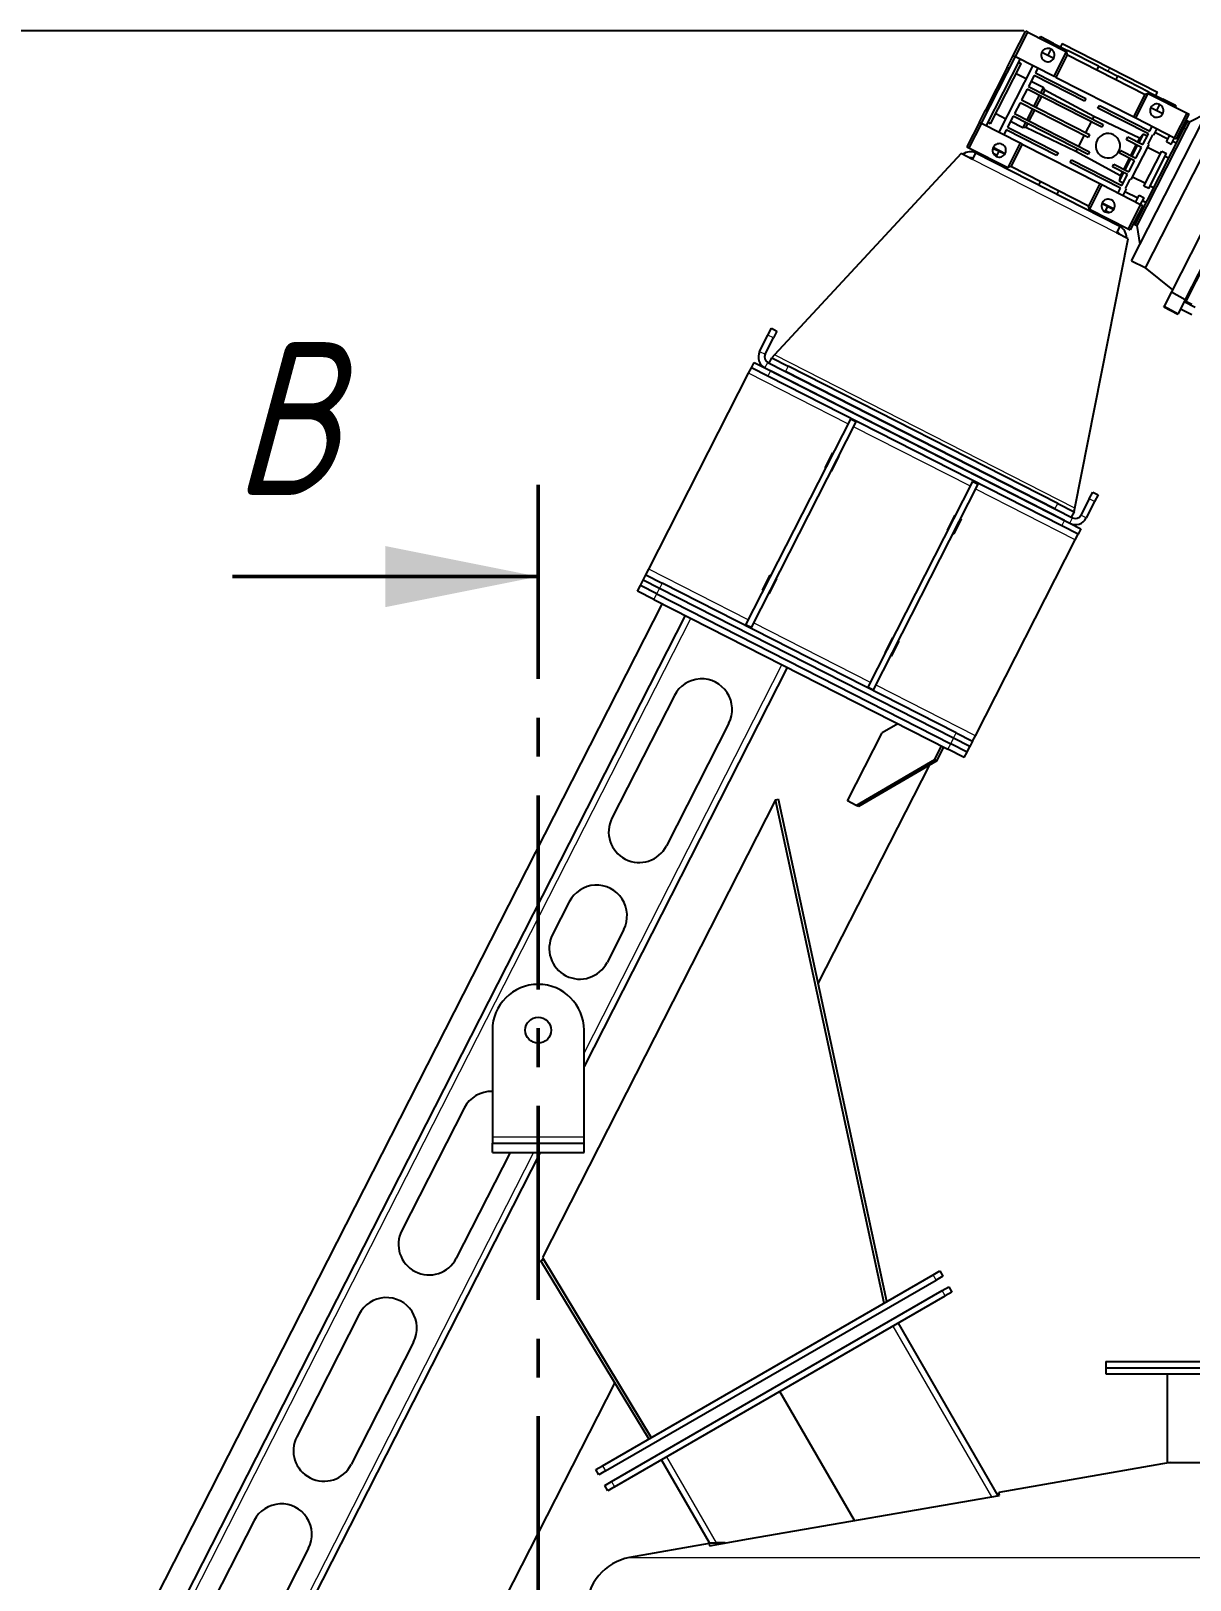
# Model space of a CAD drawing. Header units: millimetres. Extents: x 0 to 594, y -1 to 420.
# Drawn here: x 157.4 to 195.3, y 328.7 to 379.4 of the extents above; entities that cross this region are included whole.
import ezdxf

# ---------------------------------------------------------------- set-up
doc = ezdxf.new("R2010")
doc.units = ezdxf.units.MM
doc.linetypes.add('SLD-Сплошная', pattern=[0])
doc.linetypes.add('SLD-Тонкая-Толстая', pattern=[10.16, 6.35, -1.27, 1.27, -1.27])
doc.styles.add('SLDTEXTSTYLE1', font='')
doc.styles.get('SLDTEXTSTYLE1').set_extended_font_data('ГОСТ тип А', italic=True)
doc.dimstyles.new('SLDDIMSTYLE0', dxfattribs={"dimtxt": 3.5, "dimasz": 3, "dimexe": 0, "dimexo": 0.0625, "dimgap": 0.875, "dimtad": 2, "dimdec": 1, "dimlfac": 20, "dimrnd": 1e-09, "dimzin": 12, "dimdsep": 46, "dimtxsty": 'SLDTEXTSTYLE1', "dimsah": 1, "dimcen": 0.09, "dimadec": 0, "dimazin": 3, "dimtfac": 1, "dimtofl": 0, "dimtmove": 0, "dimatfit": 3, "dimfxl": 1, "dimfrac": 2, "dimtolj": 1, "dimtzin": 12, "dimarcsym": 0})

# ---------------------------------------------------------------- blocks, each defined once
blk = doc.blocks.new('*D32')
at = {"color": 0, "linetype": 'SLD-Сплошная', "lineweight": -2, "transparency": 16777216}
for p, q in [((189.858, 379.431), (16.096, 379.431)), ((16.096, 173.08), (16.096, 376.431)), ((244.732, 170.08), (16.096, 170.08))]:
    blk.add_line(p, q, dxfattribs=at)
at = {"color": 0, "linetype": 'SLD-Сплошная', "transparency": 16777216}
for points in [[(15.596, 376.431), (16.596, 376.431), (16.096, 379.431)], [(15.596, 173.08), (16.596, 173.08), (16.096, 170.08)]]:
    blk.add_solid(points, dxfattribs=at)
at = {"layer": 'Defpoints', "color": 0, "linetype": 'SLD-Сплошная', "transparency": 16777216}
for p in [(16.096, 379.431), (189.92, 379.431), (244.794, 170.08)]:
    blk.add_point(p, dxfattribs=at)
at = {"color": 0, "linetype": 'SLD-Сплошная', "lineweight": 18, "transparency": 16777216, "insert": (11.721, 333.128), "char_height": 3.5, "attachment_point": 2, "rotation": 90, "style": 'SLDTEXTSTYLE1'}
blk.add_mtext('\\A1;4187.*', dxfattribs=at)

msp = doc.modelspace()

# ---------------------------------------------------------------- linework, layer by layer
at = {"color": 7, "linetype": 'SLD-Сплошная', "lineweight": 25}
for p, q in [((189.5118, 378.6287), (189.9204, 379.4306)), ((189.5786, 378.5947), (189.9872, 379.3966)), ((189.9204, 379.4306), (189.9872, 379.3966)), ((189.9872, 379.3966), (191.2569, 378.7496)), ((190.3886, 379.2482), (190.3659, 379.2036)), ((190.3886, 379.2482), (190.4115, 379.2365)), ((190.3888, 379.192), (190.4115, 379.2365)), ((190.8319, 379.0223), (190.4115, 379.2365)), ((190.4451, 378.7424), (190.8372, 378.5426)), ((190.7388, 378.8396), (190.639, 378.6436)), ((190.8319, 379.0223), (190.8092, 378.9778)), ((190.8319, 379.0223), (191.2826, 378.7927)), ((190.8483, 377.9477), (191.2569, 378.7496)), ((191.1136, 379.0191), (191.0569, 378.9077)), ((191.1136, 379.0191), (192.6729, 378.2246)), ((191.2897, 378.6488), (191.2569, 378.7496)), ((191.2584, 378.7452), (191.2826, 378.7927)), ((192.2975, 378.2756), (191.2826, 378.7927)), ((188.4664, 376.4117), (189.5786, 378.5947)), ((189.3134, 378.2393), (188.5979, 376.8352)), ((189.7346, 378.5152), (188.6223, 376.3323)), ((188.7675, 376.3971), (189.7675, 378.3596)), ((189.0455, 376.1166), (190.1578, 378.2996)), ((189.3134, 378.2393), (189.5118, 378.6287)), ((189.3802, 378.2053), (189.3134, 378.2393)), ((189.5118, 378.6287), (189.5786, 378.5947)), ((189.5786, 378.5947), (190.8483, 377.9477)), ((189.6784, 378.405), (189.7675, 378.3596)), ((190.3137, 378.2201), (190.2343, 378.0642)), ((190.9151, 377.9137), (191.2897, 378.6488)), ((191.2897, 378.6488), (193.8291, 377.3549)), ((192.2975, 378.2756), (192.2407, 378.1642)), ((192.2975, 378.2756), (192.9348, 377.9508)), ((192.6729, 378.2246), (194.2321, 377.4301)), ((189.9346, 377.8616), (189.6005, 378.0318)), ((190.1889, 377.9751), (190.0073, 377.6187)), ((190.4915, 377.5778), (190.0905, 377.7821)), ((191.8372, 377.1352), (190.1889, 377.9751)), ((190.2343, 378.0642), (191.8826, 377.2243)), ((190.8483, 377.9477), (190.9151, 377.9137)), ((190.9151, 377.9137), (193.4545, 376.6198)), ((192.878, 377.8395), (192.9348, 377.9508)), ((193.9497, 377.4337), (192.9348, 377.9508)), ((189.9619, 377.5296), (189.7803, 377.1732)), ((189.7803, 377.1732), (192.0078, 376.0382)), ((192.4121, 376.2811), (189.9619, 377.5296)), ((190.0073, 377.6187), (192.4575, 376.3702)), ((190.3628, 377.3253), (190.1812, 376.9689)), ((190.4328, 377.2897), (190.2512, 376.9333)), ((190.4915, 377.5778), (190.4082, 377.4144)), ((190.5394, 377.499), (190.4782, 377.3788)), ((190.5394, 377.499), (190.4915, 377.5778)), ((192.1416, 376.6313), (190.5394, 377.499)), ((191.8826, 377.2243), (191.8372, 377.1352)), ((193.4545, 376.6198), (193.8291, 377.3549)), ((193.5213, 376.5858), (193.9299, 377.3877)), ((193.9299, 377.3877), (193.8291, 377.3549)), ((193.9497, 377.4337), (193.9255, 377.3862)), ((193.9299, 377.3877), (195.1996, 376.7407)), ((193.9497, 377.4337), (194.4003, 377.2041)), ((194.1754, 377.3187), (194.2321, 377.4301)), ((194.3776, 377.1595), (194.4003, 377.2041)), ((194.8207, 376.9899), (194.4003, 377.2041)), ((194.7472, 374.5863), (196.1092, 377.2593)), ((188.3995, 376.4458), (188.5979, 376.8352)), ((188.5979, 376.8352), (188.6648, 376.8011)), ((188.9346, 376.7249), (189.2687, 376.5546)), ((189.7349, 377.0841), (189.5533, 376.7277)), ((189.5533, 376.7277), (192.0036, 375.4792)), ((191.9624, 375.9491), (189.7349, 377.0841)), ((190.1358, 376.8798), (189.9542, 376.5234)), ((190.2058, 376.8442), (190.0242, 376.4878)), ((192.2827, 376.9082), (192.3281, 376.9973)), ((193.9311, 376.0683), (192.2827, 376.9082)), ((192.3281, 376.9973), (193.9765, 376.1574)), ((196.5585, 377.0399), (193.8269, 371.6787)), ((194.0092, 376.9264), (194.4012, 376.7267)), ((194.2074, 376.8254), (194.3073, 377.0214)), ((194.791, 375.9388), (195.1996, 376.7407)), ((194.8207, 376.9899), (194.798, 376.9454)), ((194.8207, 376.9899), (194.8436, 376.9782)), ((194.8209, 376.9337), (194.8436, 376.9782)), ((194.8578, 375.9048), (195.2664, 376.7067)), ((195.1996, 376.7407), (195.2664, 376.7067)), ((195.8368, 376.7247), (195.2777, 376.4484)), ((188.3995, 376.4458), (187.9909, 375.6438)), ((188.4664, 376.4117), (188.0578, 375.6098)), ((188.3995, 376.4458), (188.4664, 376.4117)), ((188.4664, 376.4117), (189.736, 375.7648)), ((188.7675, 376.3971), (188.6784, 376.4425)), ((189.2809, 376.1931), (189.2014, 376.0372)), ((190.9292, 375.3532), (189.2809, 376.1931)), ((189.5079, 376.6386), (189.3263, 376.2822)), ((189.3263, 376.2822), (190.9746, 375.4423)), ((189.4246, 376.4752), (189.8256, 376.2709)), ((191.9582, 375.3901), (189.5079, 376.6386)), ((189.9088, 376.4343), (189.8256, 376.2709)), ((189.8256, 376.2709), (189.9175, 376.2785)), ((189.9788, 376.3987), (189.9175, 376.2785)), ((189.9175, 376.2785), (191.5613, 375.4923)), ((192.0557, 376.4627), (191.8741, 376.1063)), ((192.1416, 376.6313), (192.1011, 376.5518)), ((193.6392, 375.9195), (192.1416, 376.6313)), ((192.4575, 376.3702), (192.4121, 376.2811)), ((193.4545, 376.6198), (193.5213, 376.5858)), ((195.0933, 376.2567), (193.4837, 373.0977)), ((193.5213, 376.5858), (194.791, 375.9388)), ((195.1621, 376.2216), (193.5525, 373.0626)), ((193.9765, 376.1574), (194.0559, 376.3134)), ((194.2119, 376.2339), (194.1009, 376.0161)), ((195.0294, 376.1314), (194.9849, 376.1541)), ((195.2088, 376.4835), (195.0933, 376.2567)), ((195.2777, 376.4484), (195.1621, 376.2216)), ((195.2088, 376.4835), (195.1643, 376.5062)), ((195.2777, 376.4484), (195.2088, 376.4835)), ((187.9909, 375.6438), (188.0578, 375.6098)), ((189.736, 375.7648), (189.3275, 374.9629)), ((189.8029, 375.7307), (189.4283, 374.9956)), ((189.736, 375.7648), (189.8029, 375.7307)), ((189.8029, 375.7307), (192.3422, 374.4368)), ((191.8287, 376.0172), (191.6471, 375.6608)), ((192.0078, 376.0382), (191.9624, 375.9491)), ((193.214, 375.8725), (193.2594, 375.9616)), ((193.7041, 375.6228), (193.214, 375.8725)), ((193.2594, 375.9616), (193.7495, 375.7119)), ((193.5326, 375.7102), (193.351, 375.3538)), ((193.9483, 375.7167), (193.3631, 374.5682)), ((193.5705, 375.6909), (193.3889, 375.3345)), ((193.6392, 375.9195), (193.578, 375.7993)), ((193.7564, 376.0559), (193.6158, 375.78)), ((193.7564, 376.0559), (193.6392, 375.9195)), ((193.7495, 375.7119), (193.9311, 376.0683)), ((193.8901, 375.9878), (193.7564, 376.0559)), ((193.926, 375.728), (194.0786, 376.0274)), ((193.926, 375.728), (193.9483, 375.7167)), ((194.1009, 376.0161), (194.0786, 376.0274)), ((194.5685, 375.8875), (194.1452, 376.1031)), ((194.5241, 375.8004), (194.6351, 376.0183)), ((194.68, 375.721), (194.5241, 375.8004)), ((194.68, 375.721), (194.791, 375.9388)), ((194.84, 375.7596), (194.7286, 375.8163)), ((194.791, 375.9388), (194.8578, 375.9048)), ((187.8004, 375.4182), (181.6942, 368.8285)), ((188.1786, 375.2255), (187.8004, 375.4182)), ((188.0578, 375.6098), (189.3275, 374.9629)), ((188.1786, 375.2255), (188.2864, 375.4372)), ((192.9961, 373.0375), (188.2864, 375.4372)), ((188.4364, 375.4169), (188.4137, 375.3723)), ((188.4561, 375.4068), (188.4334, 375.3623)), ((188.8461, 375.6009), (189.2302, 375.4052)), ((188.854, 375.4286), (188.9848, 375.3619)), ((188.8562, 375.6239), (189.2482, 375.4241)), ((188.8713, 375.1392), (188.894, 375.1837)), ((188.9646, 375.3222), (189.0529, 375.4956)), ((190.9746, 375.4423), (190.9292, 375.3532)), ((191.3748, 375.1262), (191.4202, 375.2153)), ((191.4202, 375.2153), (193.0685, 374.3754)), ((191.6017, 375.5717), (191.5613, 375.4923)), ((191.5613, 375.4923), (193.0173, 374.699)), ((192.0036, 375.4792), (191.9582, 375.3901)), ((192.9871, 375.427), (193.0325, 375.5161)), ((193.4771, 375.1773), (192.9871, 375.427)), ((193.0325, 375.5161), (193.5225, 375.2664)), ((193.3056, 375.2647), (193.124, 374.9083)), ((193.3435, 375.2454), (193.1619, 374.889)), ((193.2955, 374.8209), (193.4771, 375.1773)), ((193.5225, 375.2664), (193.7041, 375.6228)), ((193.7864, 374.3525), (194.3716, 375.501)), ((194.3233, 375.4063), (193.9001, 375.622)), ((193.9423, 374.2731), (194.5275, 375.4216)), ((194.3716, 375.501), (194.5275, 375.4216)), ((194.5906, 375.2701), (194.4792, 375.3269)), ((189.3115, 374.971), (189.2888, 374.9264)), ((189.4283, 374.9956), (189.3275, 374.9629)), ((191.9677, 373.7018), (189.4283, 374.9956)), ((193.0231, 374.2863), (191.3748, 375.1262)), ((192.7601, 374.9815), (192.8055, 375.0706)), ((193.2501, 374.7318), (192.7601, 374.9815)), ((192.8055, 375.0706), (193.2955, 374.8209)), ((193.1165, 374.7999), (192.9759, 374.524)), ((193.0173, 374.699), (192.9759, 374.524)), ((193.0786, 374.8192), (193.0173, 374.699)), ((193.0685, 374.3754), (193.2501, 374.7318)), ((193.4114, 374.6629), (193.8346, 374.4473)), ((190.346, 374.3877), (190.4028, 374.4991)), ((190.9932, 374.1983), (190.9365, 374.0869)), ((192.3422, 374.4368), (191.9677, 373.7018)), ((192.4091, 374.4028), (192.0005, 373.6009)), ((192.3422, 374.4368), (192.4091, 374.4028)), ((192.4091, 374.4028), (193.6787, 373.7559)), ((192.9437, 374.1304), (193.0231, 374.2863)), ((192.9759, 374.524), (193.1095, 374.456)), ((193.2106, 374.2688), (193.0996, 374.051)), ((193.1662, 374.1818), (193.5895, 373.9661)), ((193.1883, 374.2801), (193.3409, 374.5795)), ((193.1883, 374.2801), (193.2106, 374.2688)), ((193.3631, 374.5682), (193.3409, 374.5795)), ((193.3852, 371.9133), (194.7472, 374.5863)), ((193.9423, 374.2731), (193.7864, 374.3525)), ((193.9905, 374.3678), (194.1019, 374.3111)), ((192.0005, 373.6009), (191.9677, 373.7018)), ((192.4155, 373.7822), (192.7996, 373.5865)), ((192.4202, 373.8079), (192.8122, 373.6081)), ((192.5928, 373.6919), (192.5045, 373.5185)), ((193.6787, 373.7559), (193.2702, 372.954)), ((193.7456, 373.7218), (193.337, 372.9199)), ((193.5228, 373.8353), (193.6338, 374.0531)), ((193.6338, 374.0531), (193.7897, 373.9737)), ((193.6787, 373.7559), (193.7897, 373.9737)), ((193.6787, 373.7559), (193.7456, 373.7218)), ((193.7412, 373.8784), (193.8525, 373.8216)), ((191.9937, 373.5482), (192.0164, 373.5928)), ((192.0005, 373.6009), (193.2702, 372.954)), ((192.4339, 373.38), (192.4112, 373.3355)), ((192.5247, 373.5582), (192.6556, 373.4916)), ((192.8491, 373.1124), (192.8718, 373.1569)), ((192.8688, 373.1023), (192.8915, 373.1469)), ((193.4391, 373.1204), (193.4837, 373.0977)), ((193.6185, 373.4725), (193.6631, 373.4498)), ((195.9591, 373.3854), (194.6894, 370.8935)), ((196.4203, 373.1562), (195.1397, 370.6428)), ((196.6284, 373.4875), (195.1529, 370.5917)), ((191.5244, 363.8197), (193.2664, 372.6331)), ((192.9961, 373.0375), (192.8882, 372.8258)), ((193.2664, 372.6331), (192.8882, 372.8258)), ((193.2702, 372.954), (193.337, 372.9199)), ((193.4837, 373.0977), (193.5525, 373.0626)), ((193.5525, 373.0626), (193.6576, 372.4479)), ((193.3852, 371.9133), (193.8307, 371.6863)), ((193.8269, 371.6787), (194.7207, 370.9549)), ((194.6894, 370.8935), (194.4484, 370.4204)), ((194.6894, 370.8935), (195.1397, 370.6428)), ((195.1397, 370.6428), (194.903, 370.1783)), ((195.1218, 370.6076), (195.1532, 370.5923)), ((195.1529, 370.5917), (195.3534, 370.4896)), ((194.44, 370.4039), (194.4484, 370.4204)), ((194.44, 370.4039), (194.8948, 370.1621)), ((194.4484, 370.4204), (194.903, 370.1783)), ((194.903, 370.1783), (194.8948, 370.1621)), ((194.9856, 370.3403), (195.3509, 370.1542)), ((195.4644, 370.3769), (195.0991, 370.5631)), ((181.4817, 369.4768), (181.5952, 369.6996)), ((181.5952, 369.6996), (181.7734, 369.6088)), ((181.7734, 369.6088), (181.6599, 369.386)), ((181.2093, 368.9422), (181.4817, 369.4768)), ((181.3875, 368.8514), (181.6599, 369.386)), ((180.9369, 368.4076), (181.0277, 368.5858)), ((181.0277, 368.5858), (181.3841, 368.4042)), ((181.4749, 368.5824), (191.4542, 363.4977)), ((181.5195, 368.5597), (181.6103, 368.7379)), ((181.6942, 368.8285), (181.6103, 368.7379)), ((181.6103, 368.7379), (182.1449, 368.4655)), ((177.5774, 361.8142), (180.8461, 368.2294)), ((180.8461, 368.2294), (180.9369, 368.4076)), ((181.4715, 368.1352), (180.9369, 368.4076)), ((181.3841, 368.4042), (191.3634, 363.3195)), ((191.0944, 363.2321), (181.4715, 368.1352)), ((191.1852, 363.4103), (181.5623, 368.3134)), ((190.875, 363.7928), (182.0541, 368.2873)), ((190.9658, 363.971), (182.1449, 368.4655)), ((184.1777, 366.7283), (180.7501, 360.0012)), ((184.3559, 366.6375), (180.9283, 359.9104)), ((184.3559, 366.6375), (184.1777, 366.7283)), ((183.588, 365.6259), (183.3383, 365.1358)), ((183.561, 365.0223), (183.8107, 365.5124)), ((183.6103, 365.6145), (183.588, 365.6259)), ((183.8107, 365.5124), (183.7885, 365.5237)), ((183.3383, 365.1358), (183.3606, 365.1245)), ((183.5388, 365.0337), (183.561, 365.0223)), ((184.7596, 357.9582), (188.1873, 364.6853)), ((184.9378, 357.8674), (188.3655, 364.5945)), ((188.1873, 364.6853), (188.3655, 364.5945)), ((191.9956, 364.1197), (191.7232, 363.5851)), ((192.1738, 364.0289), (191.9014, 363.4943)), ((191.9956, 364.1197), (192.1091, 364.3425)), ((192.1091, 364.3425), (192.2873, 364.2517)), ((192.2873, 364.2517), (192.1738, 364.0289)), ((187.5975, 363.5829), (187.3478, 363.0928)), ((187.6198, 363.5716), (187.5975, 363.5829)), ((187.8203, 363.4694), (187.798, 363.4808)), ((190.9658, 363.971), (191.5004, 363.6986)), ((191.5004, 363.6986), (191.4096, 363.5204)), ((191.5004, 363.6986), (191.5244, 363.8197)), ((187.3478, 363.0928), (187.3701, 363.0815)), ((187.5483, 362.9907), (187.5706, 362.9793)), ((187.5706, 362.9793), (187.8203, 363.4694)), ((191.629, 362.9597), (191.0944, 363.2321)), ((191.3634, 363.3195), (191.7198, 363.1379)), ((191.7198, 363.1379), (191.629, 362.9597)), ((188.2695, 356.3663), (191.5382, 362.7815)), ((191.5382, 362.7815), (191.629, 362.9597)), ((177.305, 361.2796), (177.3958, 361.4578)), ((177.3958, 361.4578), (177.4866, 361.636)), ((177.9304, 361.1854), (177.3958, 361.4578)), ((177.4866, 361.636), (177.5774, 361.8142)), ((177.4866, 361.636), (178.0212, 361.3636)), ((181.545, 361.6163), (181.2953, 361.1263)), ((181.5181, 361.0128), (181.7678, 361.5028)), ((181.5673, 361.605), (181.545, 361.6163)), ((181.7678, 361.5028), (181.7455, 361.5142)), ((177.2142, 361.1014), (177.305, 361.2796)), ((177.7488, 360.829), (177.2142, 361.1014)), ((177.8396, 361.0072), (177.305, 361.2796)), ((177.8396, 361.0072), (187.4625, 356.1041)), ((187.5533, 356.2823), (177.9304, 361.1854)), ((187.6441, 356.4605), (178.0212, 361.3636)), ((181.2953, 361.1263), (181.3176, 361.1149)), ((181.4958, 361.0241), (181.5181, 361.0128)), ((178.0161, 360.6928), (159.9473, 325.2307)), ((177.7488, 360.829), (187.3717, 355.9259)), ((178.7735, 360.3069), (160.7046, 324.8448)), ((180.9283, 359.9104), (180.7501, 360.0012)), ((185.5545, 359.5734), (185.3049, 359.0833)), ((185.5276, 358.9698), (185.7773, 359.4599)), ((185.5768, 359.562), (185.5545, 359.5734)), ((185.7773, 359.4599), (185.755, 359.4712)), ((185.3049, 359.0833), (185.3271, 359.072)), ((185.5053, 358.9812), (185.5276, 358.9698)), ((182.1147, 358.6044), (175.4602, 345.5442)), ((184.7596, 357.9582), (184.9378, 357.8674)), ((178.4181, 357.6821), (176.3752, 353.6726)), ((180.2001, 356.7741), (178.1572, 352.7646)), ((184.085, 354.2335), (185.22, 356.461)), ((185.7334, 356.7606), (185.22, 356.461)), ((187.6441, 356.4605), (188.1787, 356.1881)), ((186.9382, 355.5856), (187.1652, 356.0311)), ((187.0065, 355.5508), (187.2335, 355.9963)), ((187.9063, 355.6535), (187.3717, 355.9259)), ((187.9971, 355.8317), (187.4625, 356.1041)), ((188.0879, 356.0099), (187.5533, 356.2823)), ((187.9971, 355.8317), (188.0879, 356.0099)), ((188.1787, 356.1881), (188.0879, 356.0099)), ((188.1787, 356.1881), (188.2695, 356.3663)), ((183.1294, 348.2607), (186.775, 355.4157)), ((184.3714, 354.0876), (186.9382, 355.5856)), ((187.0065, 355.5508), (184.4397, 354.0528)), ((186.9382, 355.5856), (187.0065, 355.5508)), ((187.9063, 355.6535), (187.9971, 355.8317)), ((181.732, 354.2739), (174.0968, 339.2889)), ((181.732, 354.2739), (181.8298, 354.295)), ((185.2798, 337.8008), (181.732, 354.2739)), ((185.3708, 337.8534), (181.8298, 354.295)), ((184.3714, 354.0876), (184.085, 354.2335)), ((184.4397, 354.0528), (184.3714, 354.0876)), ((174.9791, 350.9327), (174.4312, 349.8574)), ((176.7611, 350.0248), (176.2132, 348.9494)), ((172.4602, 346.7303), (172.4602, 343.2303)), ((175.4602, 343.2303), (175.4602, 346.7303)), ((171.5402, 344.1834), (169.4972, 340.1738)), ((172.4602, 343.2303), (172.4602, 343.0303)), ((175.4602, 343.0303), (175.4602, 343.2303)), ((174.0265, 342.7303), (164.0459, 323.1423)), ((173.0445, 342.7303), (171.2792, 339.2659)), ((172.4602, 343.0303), (173.9602, 343.0303)), ((172.4602, 342.7303), (172.4602, 343.0303)), ((172.4602, 342.7303), (173.9602, 342.7303)), ((173.9602, 343.0303), (175.4602, 343.0303)), ((173.9602, 342.7303), (175.4602, 342.7303)), ((175.4602, 342.7303), (175.4602, 343.0303)), ((174.0434, 339.1841), (174.1289, 339.2359)), ((177.5766, 333.3534), (174.0434, 339.1841)), ((174.0968, 339.2889), (177.6632, 333.4034)), ((177.6632, 333.4034), (174.1289, 339.2359)), ((176.061, 332.4784), (186.8863, 338.7284)), ((186.8863, 338.7284), (187.1028, 338.8534)), ((187.2028, 338.6802), (186.9863, 338.5552)), ((187.1028, 338.8534), (187.2028, 338.6802)), ((176.161, 332.3052), (186.9863, 338.5552)), ((176.361, 331.9587), (187.1863, 338.2087)), ((187.1863, 338.2087), (187.4028, 338.3337)), ((187.5028, 338.1605), (187.2863, 338.0355)), ((187.4028, 338.3337), (187.5028, 338.1605)), ((176.461, 331.7855), (187.2863, 338.0355)), ((168.1012, 337.434), (166.0582, 333.4245)), ((189.0145, 331.4923), (185.7491, 337.148)), ((169.8832, 336.526), (167.8402, 332.5165)), ((192.5445, 335.8843), (192.5445, 335.6843)), ((192.5445, 335.8843), (210.5445, 335.8843)), ((192.5445, 335.6843), (192.5445, 335.4843)), ((192.5445, 335.6843), (210.5445, 335.6843)), ((169.0355, 320.6), (176.4668, 335.1847)), ((192.5445, 335.4843), (210.5445, 335.4843)), ((194.5445, 335.4843), (194.5445, 332.5843)), ((184.3157, 330.6809), (181.8737, 334.9105)), ((179.5711, 329.9487), (177.9982, 332.673)), ((194.6445, 332.5843), (189.04, 331.5977)), ((194.5445, 332.5843), (226.5445, 332.5843)), ((175.8445, 332.3534), (176.061, 332.4784)), ((175.9445, 332.1802), (175.8445, 332.3534)), ((176.161, 332.3052), (175.9445, 332.1802)), ((176.1445, 331.8337), (176.361, 331.9587)), ((176.2445, 331.6605), (176.1445, 331.8337)), ((176.461, 331.7855), (176.2445, 331.6605)), ((189.0573, 331.4997), (189.04, 331.5977)), ((164.6622, 330.6846), (162.6192, 326.6751)), ((166.4442, 329.7766), (164.4013, 325.7671)), ((179.5558, 329.9282), (176.9498, 329.4694)), ((179.5558, 329.9281), (179.5679, 329.8597)), ((179.5711, 329.9487), (179.802, 329.9487)), ((180.0805, 329.9487), (179.802, 329.9487))]:
    msp.add_line(p, q, dxfattribs=at)
at = {"color": 8, "linetype": 'SLD-Сплошная', "lineweight": 18}
for p, q in [((192.6161, 378.1132), (192.6729, 378.2246)), ((195.0933, 376.2567), (195.1621, 376.2216)), ((192.8882, 372.8258), (188.1786, 375.2255)), ((188.8678, 375.5899), (188.8322, 375.5201)), ((192.7779, 373.5976), (192.7423, 373.5278)), ((181.6599, 369.386), (181.4817, 369.4768)), ((181.2093, 368.9422), (181.3875, 368.8514)), ((181.3841, 368.4042), (181.4749, 368.5824)), ((191.5244, 363.8197), (181.6942, 368.8285)), ((184.0983, 366.5723), (180.8461, 368.2294)), ((181.5623, 368.3134), (181.4715, 368.1352)), ((182.1449, 368.4655), (182.0541, 368.2873)), ((188.1078, 364.5294), (184.2765, 366.4815)), ((191.5382, 362.7815), (188.286, 364.4386)), ((192.1738, 364.0289), (191.9956, 364.1197)), ((190.875, 363.7928), (190.9658, 363.971)), ((191.3634, 363.3195), (191.4542, 363.4977)), ((191.9014, 363.4943), (191.7232, 363.5851)), ((191.0944, 363.2321), (191.1852, 363.4103)), ((180.8296, 360.1571), (177.5774, 361.8142)), ((177.7488, 360.829), (177.8396, 361.0072)), ((177.8396, 361.0072), (177.9304, 361.1854)), ((178.0212, 361.3636), (177.9304, 361.1854)), ((178.9517, 360.2161), (160.8828, 324.754)), ((184.8391, 358.1141), (181.0078, 360.0663)), ((181.9365, 358.6952), (175.4602, 345.9848)), ((188.2695, 356.3663), (185.0173, 358.0233)), ((187.5533, 356.2823), (187.6441, 356.4605)), ((187.3717, 355.9259), (187.4625, 356.1041)), ((187.4625, 356.1041), (187.5533, 356.2823)), ((175.4602, 343.2303), (172.4602, 343.2303)), ((173.802, 342.7303), (163.8677, 323.2331)), ((173.9602, 342.7303), (173.9602, 343.0303)), ((186.9863, 338.5552), (186.8863, 338.7284)), ((187.2863, 338.0355), (187.1863, 338.2087)), ((188.8045, 331.456), (185.5759, 337.048)), ((179.802, 329.9487), (178.1714, 332.773)), ((176.061, 332.4784), (176.161, 332.3052)), ((176.361, 331.9587), (176.461, 331.7855)), ((176.9498, 329.4694), (210.5445, 329.4694))]:
    msp.add_line(p, q, dxfattribs=at)
at = {"color": 7, "linetype": 'SLD-Тонкая-Толстая', "lineweight": 50}
msp.add_line((173.9602, 364.5756), (173.9602, 293.5564), dxfattribs=at)
at = {"color": 7, "linetype": 'SLD-Сплошная', "lineweight": 50}
msp.add_line((163.9602, 361.5756), (173.9602, 361.5756), dxfattribs=at)
at = {"color": 7, "linetype": 'SLD-Сплошная', "lineweight": 25, "flags": 128}
msp.add_lwpolyline([(179.5679, 329.8597), (180.8437, 330.0813), (189.0573, 331.4997)], dxfattribs=at)
at = {"color": 7, "linetype": 'SLD-Сплошная', "lineweight": 25}
msp.add_circle((173.9602, 346.7303), 0.425, dxfattribs=at)
for centre, radius, start, end in [((190.6412, 378.6425), 0.22, 63, 243), ((190.6412, 378.6425), 0.22, 243, 63), ((194.2052, 376.8265), 0.22, 63, 243), ((194.2052, 376.8265), 0.22, 243, 63), ((189.0522, 375.524), 0.22, 63, 243), ((189.0522, 375.524), 0.22, 243, 63), ((192.6088, 375.6759), 0.4, 63, 243), ((192.6088, 375.6759), 0.4, 243, 63), ((188.1049, 375.0808), 0.4, 63, 129.03751), ((188.1049, 375.0808), 0.2, 63, 98.68101), ((192.6162, 373.708), 0.22, 63, 243), ((192.6162, 373.708), 0.22, 243, 63), ((192.8145, 372.6811), 0.2, 27.31899, 63), ((192.8145, 372.6811), 0.4, 356.96249, 63), ((181.5657, 368.7606), 0.4, 153, 243), ((181.5657, 368.7606), 0.2, 153, 243), ((191.545, 363.6759), 0.4, 243, 333), ((191.545, 363.6759), 0.2, 243, 333), ((179.3091, 357.2281), 1, 333, 153), ((177.2662, 353.2186), 1, 153, 333), ((175.8701, 350.4787), 1, 333, 153), ((175.3222, 349.4034), 1, 153, 333), ((173.9602, 346.7303), 1.5, 0, 180), ((172.4312, 343.7294), 1, 88.33402, 153), ((170.3882, 339.7198), 1, 153, 333), ((168.9922, 336.98), 1, 333, 153), ((166.9492, 332.9705), 1, 153, 333), ((165.5532, 330.2306), 1, 333, 153), ((177.2445, 327.7952), 1.7, 99.98363, 180)]:
    msp.add_arc(centre, radius, start, end, dxfattribs=at)
at = {"color": 7, "linetype": 'SLD-Сплошная', "lineweight": 50}
msp.add_solid([(173.9602, 361.5756), (168.9602, 362.5756), (168.9602, 360.5756)], dxfattribs=at)

# ---------------------------------------------------------------- texts
at = {"color": 7, "linetype": 'Continuous', "insert": (163.9602, 369.25), "char_height": 5, "attachment_point": 1, "style": 'SLDTEXTSTYLE1'}
msp.add_mtext('B', dxfattribs=at)

# ---------------------------------------------------------------- dimensions: what is measured, and where the dimension line sits
at = {"color": 7, "linetype": 'SLD-Сплошная', "lineweight": 18}
dim = msp.add_linear_dim(base=(16.0957, 379.4306), p1=(244.7945, 170.0802), p2=(189.9204, 379.4306), angle=90, text='<>.*', dimstyle='SLDDIMSTYLE0', override={"dimlfac": 20}, dxfattribs=at)
dim.commit()
dim.dimension.update_dxf_attribs({"geometry": '*D32', "text_midpoint": (16.0957, 333.128), "dimtype": 160})

doc.saveas('drawing.dxf')
